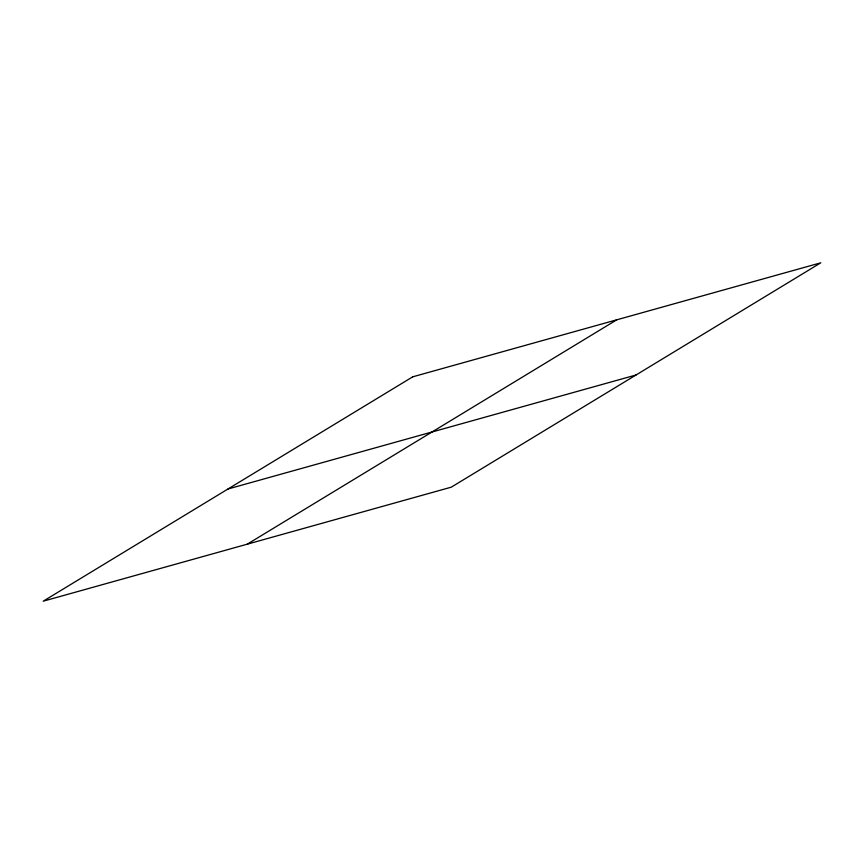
<?xml version="1.0" encoding="UTF-8"?>
<svg xmlns="http://www.w3.org/2000/svg" width="864" height="864" viewBox="0 0 864 864"><rect width="100%" height="100%" fill="white"/><g stroke="black" fill="none" stroke-linecap="round" stroke-linejoin="round"><path stroke-width="1.3" d="M247.234 544.19L616.766 319.81M227.966 489.002L636.034 374.998M412.733 376.823L43.2 601.193L451.267 487.177L820.8 262.807L412.733 376.823"/></g></svg>
